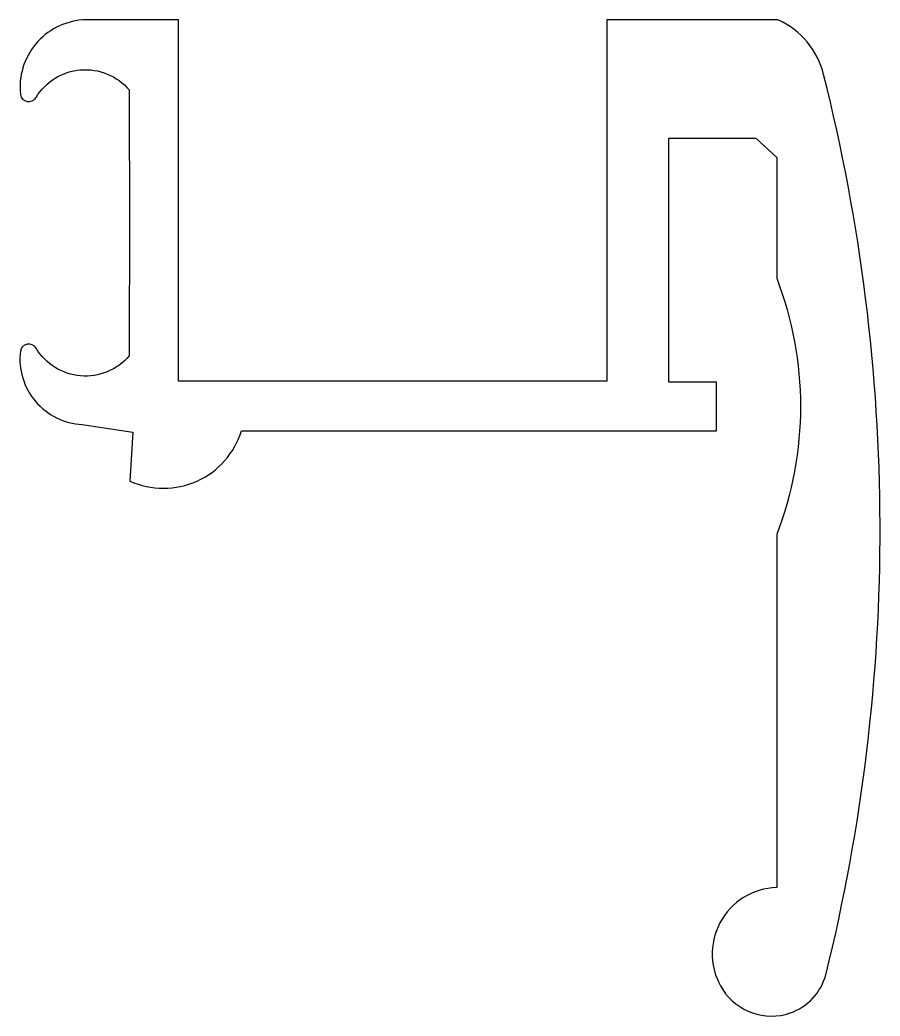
# Model space of a CAD drawing. Extents: x 934.5 to 970.7, y -21.6 to 20.2.
import ezdxf

# ---------------------------------------------------------------- set-up
doc = ezdxf.new("R2010")
doc.units = 0
doc.header["$LTSCALE"] = 15
doc.layers.get('0').update_dxf_attribs({"linetype": 'CONTINUOUS'})

msp = doc.modelspace()

# ---------------------------------------------------------------- linework, layer by layer
at = {"color": 0}
msp.add_lwpolyline([(935.226, 6.456, 0.700414), (934.565, 6.328, 0.432988), (937.163, 3.246), (939.295, 2.931), (939.166, 0.874, 0.452818), (943.853, 2.987), (963.82, 2.987), (963.82, 5.029), (961.813, 5.029), (961.813, 15.278), (965.471, 15.278), (966.345, 14.468), (966.345, 9.393, -0.185695), (966.345, -1.377), (966.345, -16.207, 0.581621), (964.076, -20.497, 0.342351), (966.915, -21.478, 0.244925), (968.414, -19.875, 0.122908), (968.317, 17.952, 0.232613), (966.394, 20.248), (959.204, 20.248), (959.204, 5.076), (941.204, 5.076), (941.204, 20.248), (937.17, 20.248, 0.421639), (934.565, 17.114, 0.700414), (935.226, 16.986, -0.513419), (939.135, 17.307, -0.002026), (939.135, 6.135, -0.513418)], format="xyb", close=True, dxfattribs=at)

doc.saveas('drawing.dxf')
